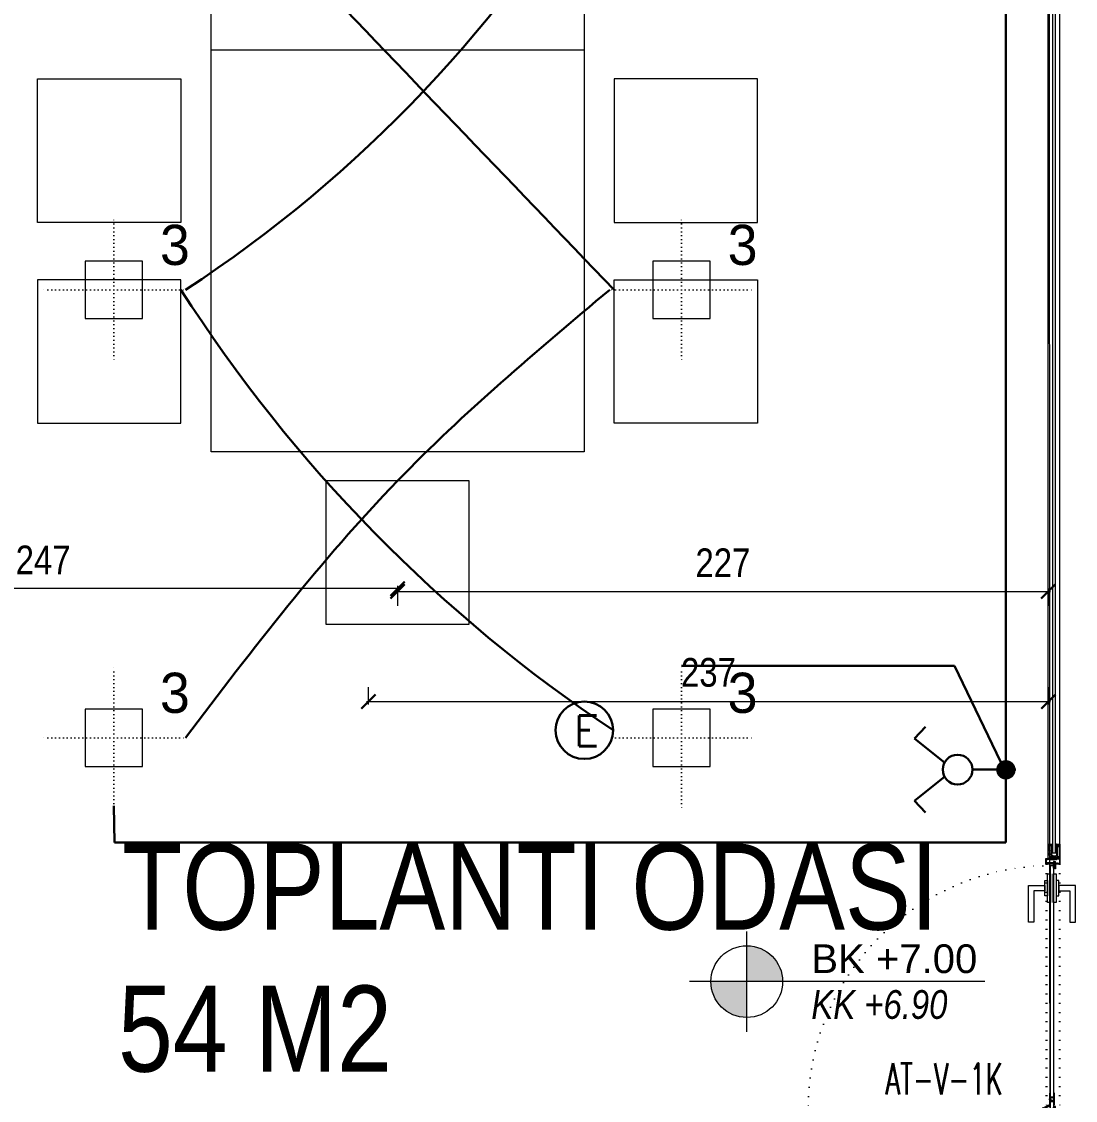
# Model space of a CAD drawing. Extents: x -2012 to 34975, y -1043 to 8321.
# Drawn here: x 16938.9 to 17306.3, y 1801.4 to 2177.5 of the extents above; entities that cross this region are included whole.
import ezdxf
from ezdxf.enums import TextEntityAlignment as Align

# ---------------------------------------------------------------- set-up
doc = ezdxf.new("R2010")
doc.units = 0
doc.header["$LTSCALE"] = 25
doc.header["$PDMODE"] = 1
doc.linetypes.add('DASHDOT', pattern=[1, 0.5, -0.25, 0, -0.25])
doc.linetypes.add('DOT2', pattern=[0.125, 0, -0.125])
doc.layers.get('0').update_dxf_attribs({"color": 9, "lineweight": 9})
doc.layers.get('Defpoints').update_dxf_attribs({"color": 9, "lineweight": 9})
for name, color, linetype, lineweight in [('0 @ 1', 9, 'Continuous', 9), ('05', 9, 'Continuous', 9), ('06C', 9, 'Continuous', 9), ('06D', 9, 'Continuous', 9), ('07K', 9, 'Continuous', 9), ('10', 9, 'Continuous', 9), ('15', 9, 'Continuous', 9), ('20', 9, 'DOT2', 9), ('21', 9, 'Continuous', 9), ('31', 9, 'Continuous', 9), ('E-ACİL AYDINLATMA KİTİ', 7, 'Continuous', 30), ('E-KABLO', 7, 'Continuous', 30), ('E-KOMÜTATÖR ANAHTAR', 7, 'Continuous', 30), ('E-LİNYE', 7, 'Continuous', 30), ('E-YUKARI ÇIKAN HAT', 7, 'Continuous', 30)]:
    doc.layers.add(name, color=color, linetype=linetype, lineweight=lineweight)
doc.styles.add('Arial', font='arial.ttf', dxfattribs={"height": 2.5})
doc.styles.add('E-YAZI', font='txttw.shx')
doc.styles.add('MuuM_TEXT-ITALIC', font='ARIALNI.TTF')
doc.styles.add('MuuM_TEXT-STANDART', font='ARIALN.TTF')
doc.styles.add('TX-TEXT', font='')
doc.styles.get('TX-TEXT').set_extended_font_data('TrSah Futura Lt BT')
doc.dimstyles.new('MuuM_DIM50', dxfattribs={"dimscale": 5, "dimtxt": 2, "dimasz": 1, "dimexe": 1, "dimexo": 1, "dimgap": 1, "dimtad": 1, "dimdec": 1, "dimrnd": 0.5, "dimdsep": 46, "dimtxsty": 'MuuM_TEXT-STANDART', "dimblk": 'ARCHTICK', "dimcen": 0, "dimdle": 0.15, "dimclrd": 256, "dimclre": 256, "dimclrt": 256, "dimadec": 0, "dimazin": 0, "dimtfac": 5, "dimtdec": 1, "dimtix": 1, "dimtmove": 2, "dimatfit": 3, "dimldrblk": 'DOT', "dimfxl": 3, "dimfxlon": 1, "dimtolj": 1, "dimlwd": -1, "dimlwe": -1, "dimarcsym": 0})
pattern_1 = [(225, (-604.72494, -2171.82614), (-0.0883883476, 0.0883883476), []), (135, (-604.72494, -2171.82614), (0.0883883476, 0.0883883476), [])]

# ---------------------------------------------------------------- blocks, each defined once
blk = doc.blocks.new('0_elevationtarget-p-bk')
h = blk.add_hatch(color=254)
h.paths.add_polyline_path([(2.5, 0, 0.414214), (0, 2.5), (0, 0)])
h.paths.add_polyline_path([(0, 0), (-2.5, 0, 0.414214), (0, -2.5)])
blk.add_line((0, -3.5), (0, 3.5))
blk.add_lwpolyline([(16.605, 0), (-4, 0)])
blk.add_circle((0, 0), 2.5)
at = {"style": 'Arial'}
blk.add_attdef('BITMISKOT', text='', height=2, dxfattribs=at).set_placement((4.5, 0), align=Align.BOTTOM_LEFT)
at = {"style": 'MuuM_TEXT-ITALIC'}
blk.add_attdef('FINISHINGFLOORLEVEL', text='', height=2, dxfattribs=at).set_placement((4.5, -0.592), align=Align.TOP_LEFT)
blk = doc.blocks.new('g-kapı kolu-p')
for points in [[(11.85, 8.21), (-0.95, 8.21), (-0.95, 2.41), (0.95, 2.41), (0.95, 6.31), (11.85, 6.31), (11.85, 8.21)], [(11.85, -8.21), (-0.95, -8.21), (-0.95, -2.41), (0.95, -2.41), (0.95, -6.31), (11.85, -6.31), (11.85, -8.21)]]:
    blk.add_lwpolyline(points)
for points in [[(-5, 0.5), (5, 0.5), (5, 1.5), (-5, 1.5)], [(-2.65, 1.5), (2.65, 1.5), (2.65, 2.41), (-2.65, 2.41)], [(-5, -1.5), (5, -1.5), (5, -0.5), (-5, -0.5)], [(-2.65, -1.5), (2.65, -1.5), (2.65, -2.41), (-2.65, -2.41)]]:
    blk.add_lwpolyline(points, close=True)
blk = doc.blocks.new('k-cambölme-kapı-p')
at = {"layer": '10'}
h = blk.add_hatch(dxfattribs=at)
h.set_pattern_fill('NET', color=256, angle=135, style=0)
h.set_pattern_definition([(135, (3753.7029, 560.85184), (-0.0883883476, -0.0883883476), []), (225, (3753.7029, 560.85184), (0.0883883476, -0.0883883476), [])])
h.paths.add_polyline_path([(2.08, -0.06), (2.08, 0.02), (2.07, 0.04), (2.05, 0.07), (2.01, 0.09), (1.98, 0.1), (1.97, 0.1), (1.97, -0.29), (1.94, -0.29), (1.94, -0.43), (1.88, -0.49), (1.67, -0.49), (1.82, -0.29), (1.73, -0.29), (1.53, -0.5), (1.44, -0.5), (1.62, -0.32), (1.62, -0.29), (1.51, -0.29), (1.34, -0.42), (1.32, -0.44), (1.3, -0.48), (1.29, -0.51), (1.26, -0.57), (1.26, -0.31), (1.32, -0.29), (1.23, -0.29), (1.23, -0.53), (1.23, -0.59), (1.24, -0.62), (1.26, -0.64), (3.47, -0.64), (3.47, -0.58), (3.38, -0.35), (3.38, -0.3), (3.42, -0.25), (3.42, -0.2), (3.38, -0.16), (2.73, -0.16), (2.74, -0.2), (2.91, -0.2, -1), (2.91, -0.25)])
h.paths.add_polyline_path([(2.05, -0.18), (2.05, -0.21), (2.08, -0.23), (2.11, -0.24), (2.15, -0.25), (2.95, -0.27), (2.92, -0.29), (2.55, -0.29), (2.54, -0.31), (2.52, -0.33), (2.5, -0.34), (2.48, -0.34), (2.46, -0.34), (2.44, -0.32), (2.42, -0.3), (2.08, -0.3), (1.99, -0.11), (1.99, -0.07), (2.05, -0.07)], flags=16)
h.paths.add_polyline_path([(2.41, -0.34), (2.51, -0.5), (2.08, -0.5), (2.08, -0.34)], flags=16)
h.paths.add_polyline_path([(2.55, -0.33), (2.89, -0.33), (2.94, -0.33), (3.28, -0.34, 0.166992), (3.34, -0.55), (2.72, -0.55), (2.55, -0.36)], flags=16)
h.paths.add_polyline_path([(3.02, -0.22), (3.02, -0.2), (3.33, -0.2, 0.10606), (3.29, -0.33), (3.01, -0.27)], flags=16)
h = blk.add_hatch(dxfattribs=at)
h.set_pattern_fill('NET', color=256, angle=135, style=0)
h.set_pattern_definition([(45, (474.94443, 2280.71206), (0.0883883476, -0.0883883476), []), (315, (474.94443, 2280.71206), (-0.0883883476, -0.0883883476), [])])
h.paths.add_polyline_path([(87.27, -0.16), (87.26, -0.2), (87.09, -0.2, 1), (87.09, -0.25), (87.92, -0.25), (87.92, -0.01), (87.93, 0.03), (87.96, 0.05), (88, 0.07), (88.03, 0.07), (88.03, -0.29), (88.06, -0.29), (88.06, -0.43), (88.12, -0.49), (88.33, -0.49), (88.18, -0.29), (88.27, -0.29), (88.47, -0.5), (88.56, -0.5), (88.38, -0.32), (88.38, -0.29), (88.49, -0.29), (88.66, -0.42), (88.68, -0.44), (88.7, -0.48), (88.71, -0.51), (88.74, -0.57), (88.74, -0.31), (88.68, -0.29), (88.77, -0.29), (88.77, -0.53), (88.77, -0.59), (88.76, -0.62), (88.74, -0.64), (86.53, -0.64), (86.53, -0.58), (86.62, -0.35), (86.62, -0.3), (86.58, -0.25), (86.58, -0.2), (86.62, -0.16)])
h.paths.add_polyline_path([(87.28, -0.55), (87.45, -0.36), (87.45, -0.33), (87.11, -0.33), (87.06, -0.33), (87.03, -0.31), (86.99, -0.27), (86.98, -0.22), (86.98, -0.2), (86.67, -0.2, -0.292264), (86.66, -0.55)], flags=16)
h.paths.add_polyline_path([(87.48, -0.51), (87.59, -0.51), (87.53, -0.43)], flags=16)
h.paths.add_polyline_path([(87.56, -0.4), (87.69, -0.5), (87.92, -0.5), (87.92, -0.34), (87.59, -0.34)], flags=16)
h.paths.add_polyline_path([(87.62, -0.53), (87.71, -0.62), (87.71, -0.53)], flags=16)
at = {"layer": '10', "linetype": 'DASHDOT', "ltscale": 0.05}
for points in [[(1.71, 2.14), (1.71, 4.9)], [(3.22, 3.63), (0.2, 3.63)], [(6.13, 1.44), (6.13, -0.55)]]:
    blk.add_lwpolyline(points, dxfattribs=at)
at = {"layer": '10'}
for points in [[(4.07, 1.27), (2.67, 3.99)], [(1.82, 2.27), (0.16, 2.27), (0.16, 2.03), (0.38, 2.03), (0.38, 1.92), (0.22, 1.92), (0.22, 1.16), (0.35, 1.16), (0.35, -0.41), (0.22, -0.41), (0.22, -1.23), (0.36, -1.23), (0.36, -1.38), (0.16, -1.38), (0.16, -2.24), (1.82, -2.24), (1.82, -1.72), (1.62, -1.72), (1.62, -1.58), (1.82, -1.58), (1.82, -1.37), (1.61, -1.37), (1.61, -1.24), (1.74, -1.24), (1.74, -0.85), (1.06, -0.85), (1.06, -0.13), (1.5, -0.13), (1.5, 1.92), (1.57, 2.03), (1.82, 2.03), (1.82, 2.27)], [(0.69, 3.63), (0.69, 2.44)], [(0.69, 2.27), (0.69, -0.24), (1.06, -0.24)], [(1.06, 2.44), (1.06, 2.86)], [(1.06, -0.13), (1.06, 2.27)], [(1.5, 1.92), (1.06, 1.92)], [(1.17, 1.92), (1.17, -0.13)], [(2.91, -0.25), (2.08, -0.06), (2.08, 0.02), (2.07, 0.04), (2.05, 0.07), (2.01, 0.09), (1.98, 0.1), (1.97, 0.1)], [(3.84, 0.88), (2.63, 3.22)], [(8.14, 0.88), (8.14, 1.27), (4.07, 1.27)], [(5.3, 0.88), (5.3, -0.16)], [(5.5, 1.27), (5.77, 0.97), (5.77, 0.88)], [(5.59, 0.88), (5.59, -0.16)], [(6.76, 1.27), (6.49, 0.97), (6.49, 0.88)], [(6.67, 0.88), (6.67, -0.16)], [(6.96, 0.88), (6.96, -0.16)], [(87.09, -0.25), (87.92, -0.25), (87.92, -0.01), (87.93, 0.03), (87.96, 0.05), (88, 0.07), (88.03, 0.07)], [(88.18, 2.27), (89.84, 2.27), (89.84, 2.03), (89.62, 2.03), (89.62, 1.92), (89.78, 1.92), (89.78, 1.16), (89.65, 1.16), (89.65, -0.41), (89.78, -0.41), (89.78, -1.23), (89.64, -1.23), (89.64, -1.38), (89.84, -1.38), (89.84, -2.24), (88.18, -2.24), (88.18, -1.72), (88.38, -1.72), (88.38, -1.58), (88.18, -1.58), (88.18, -1.37), (88.39, -1.37), (88.39, -1.24), (88.26, -1.24), (88.26, -0.85), (88.94, -0.85), (88.94, -0.13), (88.5, -0.13), (88.5, 1.92), (88.43, 2.03), (88.18, 2.03), (88.18, 2.27)], [(2.05, -0.89), (3.59, -0.89), (3.59, -0.64), (1.23, -0.64), (1.23, -0.29), (1.97, -0.29)], [(1.62, -0.29), (1.62, -0.32), (1.44, -0.5), (1.53, -0.5), (1.73, -0.29)], [(1.82, -0.29), (1.67, -0.49), (1.88, -0.49), (1.94, -0.43), (1.94, -0.29)], [(3.34, -0.55), (2.72, -0.55), (2.55, -0.36), (2.55, -0.33), (2.89, -0.33), (2.94, -0.33)], [(3.28, -0.34), (3.28, -0.34), (2.94, -0.33)], [(3.01, -0.27), (3.02, -0.22), (3.02, -0.2), (3.33, -0.2)], [(3.01, -0.27), (3.29, -0.33), (3.29, -0.33)], [(4.06, -0.16), (4.06, -0.55), (8.14, -0.55)], [(8.14, -0.55), (8.14, -0.16)], [(87.95, -0.89), (86.41, -0.89), (86.41, -0.64), (88.77, -0.64), (88.77, -0.29), (88.03, -0.29)], [(87.59, -0.51), (87.53, -0.43), (87.48, -0.51), (87.59, -0.51)], [(88.18, -0.29), (88.33, -0.49), (88.12, -0.49), (88.06, -0.43), (88.06, -0.29)], [(88.38, -0.29), (88.38, -0.32), (88.56, -0.5), (88.47, -0.5), (88.27, -0.29)]]:
    blk.add_lwpolyline(points, dxfattribs=at)
for points in [[(1.97, -0.29), (1.97, 2.13), (2.05, 2.13), (2.05, 2.28, 0.414214), (1.89, 2.44), (0.08, 2.44, 0.414214), (0, 2.36), (0, -2.36, 0.414214), (0.08, -2.44), (2.05, -2.44), (2.05, -2.25), (2.05, -2.23), (2.05, -2.23), (2.05, -2.23), (2.05, -2.23), (2.05, -2.23), (2.05, -0.89)], [(88.03, -0.29), (88.03, 2.13), (87.95, 2.13), (87.95, 2.28, -0.414214), (88.11, 2.44), (89.92, 2.44, -0.414214), (90, 2.36), (90, -2.36, -0.414214), (89.92, -2.44), (87.95, -2.44), (87.95, -2.25), (87.95, -2.23), (87.95, -2.23), (87.95, -2.23), (87.95, -2.23), (87.95, -2.23), (87.95, -0.89)], [(1.51, -0.29), (1.34, -0.42), (1.32, -0.44), (1.3, -0.48), (1.29, -0.51), (1.26, -0.57), (1.26, -0.31), (1.32, -0.29), (1.23, -0.29), (1.23, -0.53), (1.23, -0.59), (1.24, -0.62), (1.26, -0.64), (3.47, -0.64), (3.47, -0.58), (3.38, -0.35), (3.38, -0.3), (3.42, -0.25), (3.42, -0.2), (3.38, -0.16), (2.73, -0.16), (2.74, -0.2), (2.91, -0.2, -1), (2.91, -0.25, -1)], [(88.49, -0.29), (88.66, -0.42), (88.68, -0.44), (88.7, -0.48), (88.71, -0.51), (88.74, -0.57), (88.74, -0.31), (88.68, -0.29), (88.77, -0.29), (88.77, -0.53), (88.77, -0.59), (88.76, -0.62), (88.74, -0.64), (86.53, -0.64), (86.53, -0.58), (86.62, -0.35), (86.62, -0.3), (86.58, -0.25), (86.58, -0.2), (86.62, -0.16), (87.27, -0.16), (87.26, -0.2), (87.09, -0.2, 1), (87.09, -0.25, 1)], [(86.66, -0.55), (87.28, -0.55), (87.45, -0.36), (87.45, -0.33), (87.11, -0.33), (87.06, -0.33), (87.03, -0.31), (86.99, -0.27), (86.98, -0.22), (86.98, -0.2), (86.67, -0.2, 1)]]:
    blk.add_lwpolyline(points, format="xyb", dxfattribs=at)
for points in [[(1.99, -0.07), (2.05, -0.07), (2.05, -0.18), (2.05, -0.21), (2.08, -0.23), (2.11, -0.24), (2.15, -0.25), (2.95, -0.27), (2.92, -0.29), (2.55, -0.29), (2.54, -0.31), (2.52, -0.33), (2.5, -0.34), (2.48, -0.34), (2.46, -0.34), (2.44, -0.32), (2.42, -0.3), (2.08, -0.3), (1.99, -0.11)], [(2.08, -0.5), (2.08, -0.34), (2.41, -0.34), (2.51, -0.5), (2.51, -0.5)], [(87.92, -0.5), (87.92, -0.34), (87.59, -0.34), (87.56, -0.4), (87.69, -0.5)], [(87.62, -0.53), (87.71, -0.53), (87.71, -0.62)]]:
    blk.add_lwpolyline(points, close=True, dxfattribs=at)
blk.add_circle((1.71, 3.65), 1.02, dxfattribs=at)
for centre, start, end in [((3.6, -0.37), 176.143, 214.0649), ((3.6, -0.37), 148.8979, 173.1144), ((86.4, -0.37), 325.9351, 31.1021)]:
    blk.add_arc(centre, 0.322, start, end, dxfattribs=at)
at = {"layer": '15', "linetype": 'DOT2'}
blk.add_lwpolyline([(2.48, 0.36), (2.48, 85.36)], dxfattribs=at)
at = {"layer": '15'}
blk.add_lwpolyline([(2.58, 0.88), (87.42, 0.88), (87.52, 0.78), (87.52, -0.05), (87.42, -0.16), (2.58, -0.16), (2.58, -0.16), (2.48, -0.05), (2.48, 0.78), (2.58, 0.88)], dxfattribs=at)
at = {"layer": '15', "linetype": 'DOT2'}
blk.add_arc((2.48, 0.36), 85.04, 0, 90, dxfattribs=at)
at = {"layer": '20'}
for p, q in [((87.95, 2.43), (2.05, 2.43)), ((87.95, 2.13), (2.05, 2.13)), ((87.95, -2.23), (2.05, -2.23)), ((87.95, -2.44), (2.05, -2.44))]:
    blk.add_line(p, q, dxfattribs=at)
at = {"layer": '06C', "xscale": -1}
blk.add_blockref('g-kapı kolu-p', (79.64, 0.38), dxfattribs=at)
blk = doc.blocks.new('p-strahle-alüminyumdoğramaprofili')
at = {"layer": '10'}
h = blk.add_hatch(dxfattribs=at)
h.set_pattern_fill('NET', color=256, angle=315, style=0)
h.set_pattern_definition(pattern_1)
h.paths.add_polyline_path([(-4.62, 2.65), (-4.68, 2.65), (-4.72, 2.75), (-4.72, 2.8), (-4.69, 2.8), (-4.69, 2.92), (-4.98, 2.92), (-4.98, 2.8), (-4.95, 2.8), (-4.99, 2.65), (-5.08, 2.66), (-5.25, 2.28), (-5.14, 2.28), (-5.14, 2.33), (-4.98, 2.52, 0.2599), (-4.9, 2.28), (-4.66, 2.28, 0.382682)])
h.paths.add_polyline_path([(-4.86, 2.52), (-4.67, 2.52, -2.16717)], flags=16)
h = blk.add_hatch(dxfattribs=at)
h.set_pattern_fill('NET', color=256, angle=315, style=0)
h.set_pattern_definition(pattern_1)
h.paths.add_polyline_path([(-4.62, 0.88), (-4.68, 0.88), (-4.72, 0.77), (-4.72, 0.73), (-4.69, 0.73), (-4.69, 0.6), (-4.98, 0.6), (-4.98, 0.73), (-4.95, 0.73), (-4.99, 0.88), (-5.08, 0.87), (-5.25, 1.24), (-5.14, 1.24), (-5.14, 1.2), (-4.98, 1.01, -0.2599), (-4.9, 1.24), (-4.66, 1.24, -0.382682)])
h.paths.add_polyline_path([(-4.86, 1), (-4.67, 1, 2.16717)], flags=16)
h = blk.add_hatch(dxfattribs=at)
h.set_pattern_fill('NET', color=256, angle=315, style=0)
h.set_pattern_definition([(225, (-608.45214, -2173.53612), (-0.0883883476, 0.0883883476), []), (135, (-608.45214, -2173.53612), (0.0883883476, 0.0883883476), [])])
h.paths.add_polyline_path([(-3.45, 2.28), (-3.45, 2.57), (-4.49, 2.57), (-4.49, 2.28)])
h = blk.add_hatch(dxfattribs=at)
h.set_pattern_fill('NET', color=256, angle=315, style=0)
h.set_pattern_definition([(225, (-608.45214, -2180.04526), (-0.0883883476, 0.0883883476), []), (135, (-608.45214, -2180.04526), (0.0883883476, 0.0883883476), [])])
h.paths.add_polyline_path([(-3.45, 0.93), (-3.45, 1.24), (-4.49, 1.24), (-4.49, 0.93)])
h = blk.add_hatch(dxfattribs=at)
h.set_pattern_fill('NET', color=256, angle=315, style=0)
h.set_pattern_definition([(225, (-629.50454, -2177.58922), (-0.0883883476, 0.0883883476), []), (135, (-629.50454, -2177.58922), (0.0883883476, 0.0883883476), [])])
h.paths.add_polyline_path([(0, 0.68), (0, 1.75), (-0.18, 1.75), (-0.18, 0.68)])
for points in [[(-5.08, 2.66), (-5.25, 2.28)], [(-5.09, 0.88), (-5.25, 1.24)], [(-4.98, 2.52), (-5.14, 2.33), (-5.14, 2.28)], [(-4.98, 1.01), (-5.14, 1.2), (-5.14, 1.24)], [(-4.92, 3.6), (-4.92, 3.16), (-4.61, 3.16), (-4.61, 2.87), (-4.52, 2.87), (-4.62, 2.65), (-4.68, 2.65), (-4.72, 2.75), (-4.72, 2.8), (-4.69, 2.8), (-4.69, 3.05), (-4.98, 3.05), (-4.98, 2.8), (-4.95, 2.8), (-4.99, 2.65), (-5.08, 2.66), (-5.07, 3.76), (-0.11, 3.76)], [(-4.69, 2.92), (-4.98, 2.92)], [(-4.71, 0.6), (-4.98, 0.6)], [(-2.83, 0.2), (-2.67, 0.2), (-2.67, -0.04), (-4.87, -0.04), (-4.87, 0.19), (-4.57, 0.19), (-4.57, 0.73), (-2.67, 0.73)], [(-4.52, 2.87), (-4.49, 2.87), (-4.49, 2.26)], [(-4.49, 0.93), (-4.49, 0.93), (-4.49, 1.26)], [(-3.45, 2.26), (-3.45, 2.57)], [(-3.45, 1.26), (-3.45, 0.93)], [(-2.08, 0.93), (-2.08, 2.57)], [(-0.18, 0.68), (0, 0.68), (0, 1.75)], [(-0.18, 1.75), (0, 1.75)]]:
    blk.add_lwpolyline(points, dxfattribs=at)
for points in [[(-0.18, 2.74), (-0.18, 2.21), (0, 2.21), (0, 2.08), (-0.18, 2.08), (-0.18, 0.43), (0, 0.43), (0, 0), (-0.12, 0), (-0.12, -0.24), (-5.09, -0.24), (-5.09, 0.88), (-4.98, 0.88), (-4.94, 0.7), (-4.99, 0.7), (-4.99, 0.33), (-4.71, 0.33), (-4.71, 0.88), (-4.56, 0.88), (-4.52, 0.93), (-1.28, 0.93), (-1.2, 1.22), (-0.9, 1.22), (-0.9, 0.62), (-0.58, 0.62), (-0.58, 2.74)], [(-2.03, 0.78), (-1.35, 0.78), (-1.35, 0.08), (-1.28, 0.04), (-1.28, -0.04), (-2.09, -0.04), (-2.09, 0.1), (-2.03, 0.15)]]:
    blk.add_lwpolyline(points, close=True, dxfattribs=at)
for points in [[(-0.57, 3.26), (-0.57, 3.62), (-4.89, 3.62), (-4.89, 3.65, 0.561743), (-4.97, 3.66, 0.595966), (-4.92, 3.6, -2.204878)], [(-4.67, 2.52), (-4.86, 2.52, 1)], [(-4.67, 1), (-4.86, 1, -1)], [(-4.61, 2.87), (-4.49, 3.45, -0.833203), (-4.18, 3.44, -0.447088)], [(-4.49, 2.57), (-1.23, 2.57, -0.414214), (-0.9, 2.25), (-0.9, 1.22)], [(-4.18, 3.44), (-4.18, 2.99, 0.414214), (-4.07, 2.89), (-0.82, 2.89), (-0.82, 3.62)], [(-2.67, 0.73), (-2.67, 0.32), (-2.83, 0.32, 1), (-2.83, 0.2, -1)], [(-0.11, 3.76), (-0.11, 3.62), (-0.45, 3.62), (-0.45, 3.14, -1), (-0.66, 3.14)], [(-0.66, 3.14, -0.305404), (-0.57, 3.26, -5.773092)]]:
    blk.add_lwpolyline(points, format="xyb", dxfattribs=at)
for centre, radius, start, end in [((-4.73, 2.47), 0.253, 168.6676, 234.1258), ((-4.73, 1.06), 0.253, 125.8742, 191.3324), ((-4.77, 2.44), 0.125, 139.5402, 40.4598), ((-4.77, 1.08), 0.125, 319.5402, 220.4598), ((-4.84, 2.48), 0.273, 305.9738, 36.4289), ((-4.84, 1.04), 0.273, 323.5711, 54.0262)]:
    blk.add_arc(centre, radius, start, end, dxfattribs=at)
blk = doc.blocks.new('_ArchTick')
at = {"color": 0, "linetype": 'ByBlock', "const_width": 0.15}
blk.add_lwpolyline([(-0.5, -0.5), (0.5, 0.5)], dxfattribs=at)
blk = doc.blocks.new('*D691')
at = {"transparency": 16777216}
for p, q in [((17059.85, 1939.48), (17059.85, 1945.48)), ((17296.85, 1939.48), (17296.85, 1945.48)), ((17059.1, 1940.48), (17297.6, 1940.48))]:
    blk.add_line(p, q, dxfattribs=at)
at = {"layer": 'Defpoints', "color": 0, "transparency": 16777216}
for p in [(17296.85, 1940.48), (17059.85, 1376.04), (17296.85, 1376.04)]:
    blk.add_point(p, dxfattribs=at)
at = {"transparency": 16777216, "xscale": 5, "yscale": 5, "zscale": 5, "rotation": 180}
blk.add_blockref('_ArchTick', (17059.85, 1940.48), dxfattribs=at)
at = {"transparency": 16777216, "xscale": 5, "yscale": 5, "zscale": 5}
blk.add_blockref('_ArchTick', (17296.85, 1940.48), dxfattribs=at)
at = {"transparency": 16777216, "insert": (17178.35, 1950.59), "char_height": 10, "attachment_point": 5, "style": 'MuuM_TEXT-STANDART'}
blk.add_mtext('\\A1;237', dxfattribs=at)
blk = doc.blocks.new('_Dot')
at = {"color": 0, "linetype": 'ByBlock', "lineweight": -2}
blk.add_line((-0.5, 0), (-1, 0), dxfattribs=at)
at = {"color": 0, "linetype": 'ByBlock', "const_width": 0.5}
blk.add_lwpolyline([(-0.25, 0, 1), (0.25, 0, 1)], format="xyb", close=True, dxfattribs=at)
blk = doc.blocks.new('*D693')
at = {"transparency": 16777216}
for p, q in [((17069.22, 1978.83), (17297.56, 1978.83)), ((17069.97, 1979.83), (17069.97, 1973.83)), ((17296.81, 1979.83), (17296.81, 1973.83))]:
    blk.add_line(p, q, dxfattribs=at)
at = {"layer": 'Defpoints', "color": 0, "transparency": 16777216}
for p in [(17069.97, 2027.5), (17296.81, 2027.5), (17296.81, 1978.83)]:
    blk.add_point(p, dxfattribs=at)
at = {"transparency": 16777216, "xscale": 5, "yscale": 5, "zscale": 5, "rotation": 180}
blk.add_blockref('_ArchTick', (17069.97, 1978.83), dxfattribs=at)
at = {"transparency": 16777216, "xscale": 5, "yscale": 5, "zscale": 5}
blk.add_blockref('_ArchTick', (17296.81, 1978.83), dxfattribs=at)
at = {"transparency": 16777216, "insert": (17183.39, 1988.85), "char_height": 10, "attachment_point": 5, "style": 'MuuM_TEXT-STANDART'}
blk.add_mtext('\\A1;227', dxfattribs=at)
blk = doc.blocks.new('*D694')
at = {"transparency": 16777216}
for p, q in [((17070.72, 1979.83), (16822.09, 1979.83)), ((16822.84, 1980.83), (16822.84, 1974.83)), ((17069.97, 1980.83), (17069.97, 1974.83))]:
    blk.add_line(p, q, dxfattribs=at)
at = {"layer": 'Defpoints', "color": 0, "transparency": 16777216}
for p in [(17069.97, 2027.5), (16822.84, 2025.5), (16822.84, 1979.83)]:
    blk.add_point(p, dxfattribs=at)
at = {"transparency": 16777216, "xscale": 5, "yscale": 5, "zscale": 5, "rotation": 180}
blk.add_blockref('_ArchTick', (16822.84, 1979.83), dxfattribs=at)
at = {"transparency": 16777216, "xscale": 5, "yscale": 5, "zscale": 5}
blk.add_blockref('_ArchTick', (17069.97, 1979.83), dxfattribs=at)
at = {"transparency": 16777216, "insert": (16946.4, 1989.85), "char_height": 10, "attachment_point": 5, "style": 'MuuM_TEXT-STANDART'}
blk.add_mtext('\\A1;247', dxfattribs=at)
blk = doc.blocks.new('p-bur-vw- aydınlatma 3')
at = {"linetype": 'DOT2', "ltscale": 0.4}
for q in [(0, 25), (-25, 0), (0, -25), (25, 0)]:
    blk.add_line((0, 0), q, dxfattribs=at)
at = {"linetype": 'ByBlock'}
blk.add_lwpolyline([(0, 10), (-10, 10), (-10, -10), (10, -10), (10, 10), (0, 10)], dxfattribs=at)
at = {"insert": (16.13, 22.65), "char_height": 14, "width": 14.596, "attachment_point": 1, "style": 'TX-TEXT'}
blk.add_mtext('3', dxfattribs=at)
blk = doc.blocks.new('100_ACİL AYDINLATMA KİTİ')
at = {"layer": 'E-ACİL AYDINLATMA KİTİ', "color": 3}
blk.add_circle((0, 0), 1.251, dxfattribs=at)
at = {"layer": 'E-ACİL AYDINLATMA KİTİ', "color": 3, "style": 'E-YAZI'}
blk.add_text('E', height=1.34, dxfattribs=at).set_placement((-0.448, -0.694))
blk = doc.blocks.new('100_KOMÜTATÖR ANAHTAR')
at = {"layer": 'E-KOMÜTATÖR ANAHTAR', "color": 4}
for p, q in [((-1.695, 5.522), (-2.326, 4.922)), ((-0.372, 3.863), (-1.695, 5.522)), ((0.372, 3.863), (1.695, 5.522)), ((1.695, 5.522), (2.326, 4.922)), ((0, 2.353), (0, 0))]:
    blk.add_line(p, q, dxfattribs=at)
blk.add_circle((0, 3.163), 0.81, dxfattribs=at)

msp = doc.modelspace()

# ---------------------------------------------------------------- linework, layer by layer
msp.add_lwpolyline([(16822.84, 2869.5), (17296.81, 2869.24), (17297.31, 1720.48), (16885.04, 1720.5), (16885.04, 1794.5), (16820.84, 1794.5), (16820.84, 2410.5), (16882.84, 2410.5), (16882.84, 2494.5), (16822.84, 2494.5), (16822.84, 2869.5)])
at = {"layer": '05'}
for p, q in [((17004.97, 2167.5), (17004.97, 2307.5)), ((17004.97, 2167.5), (17004.97, 2307.5)), ((17134.97, 2307.5), (17134.97, 2167.5)), ((17134.97, 2307.5), (17134.97, 2167.5)), ((17134.97, 2167.5), (17004.97, 2167.5)), ((17134.97, 2167.5), (17004.97, 2167.5)), ((17004.97, 2027.5), (17004.97, 2167.5)), ((17004.97, 2027.5), (17004.97, 2167.5)), ((17134.97, 2167.5), (17134.97, 2027.5)), ((17134.97, 2167.5), (17134.97, 2027.5)), ((17134.97, 2027.5), (17004.97, 2027.5)), ((17134.97, 2027.5), (17004.97, 2027.5))]:
    msp.add_line(p, q, dxfattribs=at)
for points in [[(16994.47, 2157.5), (16994.47, 2107.5), (16944.47, 2107.5), (16944.47, 2157.5)], [(16994.47, 2157.5), (16994.47, 2107.5), (16944.47, 2107.5), (16944.47, 2157.5)], [(17145.47, 2157.5), (17145.47, 2107.5), (17195.47, 2107.5), (17195.47, 2157.5)], [(17145.47, 2157.5), (17145.47, 2107.5), (17195.47, 2107.5), (17195.47, 2157.5)], [(16994.47, 2037.5), (16994.47, 2087.5), (16944.47, 2087.5), (16944.47, 2037.5)], [(16994.47, 2037.5), (16994.47, 2087.5), (16944.47, 2087.5), (16944.47, 2037.5)], [(17145.47, 2037.5), (17145.47, 2087.5), (17195.47, 2087.5), (17195.47, 2037.5)], [(17145.47, 2037.5), (17145.47, 2087.5), (17195.47, 2087.5), (17195.47, 2037.5)], [(17094.97, 2017.43), (17044.97, 2017.43), (17044.97, 1967.43), (17094.97, 1967.43)], [(17094.97, 2017.43), (17044.97, 2017.43), (17044.97, 1967.43), (17094.97, 1967.43)]]:
    msp.add_lwpolyline(points, close=True, dxfattribs=at)
at = {"layer": '06D'}
for points in [[(17296.81, 1890.76), (17296.81, 2864.27)], [(17300.81, 1890.76), (17300.81, 2864.29)]]:
    msp.add_lwpolyline(points, dxfattribs=at)
at = {"layer": '15'}
for points in [[(17298.31, 2867.28), (17298.31, 1887.77)], [(17299.31, 1887.77), (17299.31, 2867.28)]]:
    msp.add_lwpolyline(points, dxfattribs=at)
at = {"layer": 'E-KABLO', "color": 6}
for p, q in [((17282.04, 2849.18), (17282.04, 1891.33)), ((17168.92, 1952.88), (17264.11, 1952.88)), ((17281.68, 1916.4), (17264.11, 1952.88)), ((16971.24, 1891.33), (16971.02, 1904.1)), ((17282.04, 1891.33), (16971.24, 1891.33))]:
    msp.add_line(p, q, dxfattribs=at)
for centre, radius, start, end in [((16742.64, 2472.15), 463.53, 303.1366, 329.9639), ((17435.88, 2366.38), 524, 212.6075, 236.2923)]:
    msp.add_arc(centre, radius, start, end, dxfattribs=at)
for points in [[(17145.47, 2084.01), (17034.67, 2199.59), (16996.02, 2240.13)], [(16996.02, 1927.88), (17069.97, 2017.43), (17143.92, 2084.01)]]:
    msp.add_spline(points, degree=3, dxfattribs=at)
at = {"layer": 'E-YUKARI ÇIKAN HAT', "color": 4, "linetype": 'Continuous', "const_width": 3.38}
msp.add_lwpolyline([(17280.35, 1916.68, 1), (17283.72, 1916.68, 1)], format="xyb", close=True, dxfattribs=at)

# ---------------------------------------------------------------- block references
at = {"layer": '0 @ 1', "linetype": 'Continuous', "rotation": 270}
msp.add_blockref('p-strahle-alüminyumdoğramaprofili', (17297.05, 1885.68), dxfattribs=at)
at = {"layer": '07K', "rotation": 90}
msp.add_blockref('k-cambölme-kapı-p', (17298.45, 1795.79), dxfattribs=at)
at = {"layer": '21', "xscale": 5, "yscale": 5, "zscale": 5}
msp.add_blockref('0_elevationtarget-p-bk', (17191.71, 1842.84), dxfattribs=at).add_auto_attribs({'BITMISKOT': 'BK +7.00', 'FINISHINGFLOORLEVEL': 'KK +6.90'})
at = {"layer": '31', "linetype": 'ByBlock'}
for p in [(16971.02, 2084.01), (17168.92, 2084.01), (16971.02, 1927.88), (17168.92, 1927.88)]:
    msp.add_blockref('p-bur-vw- aydınlatma 3', p, dxfattribs=at)
at = {"layer": 'E-ACİL AYDINLATMA KİTİ', "xscale": 8, "yscale": 8, "zscale": 8}
msp.add_blockref('100_ACİL AYDINLATMA KİTİ', (17135.07, 1930.47), dxfattribs=at)
at = {"layer": 'E-KOMÜTATÖR ANAHTAR', "xscale": 6.4, "yscale": 6.4, "zscale": 6.4, "rotation": 89.99999998404722}
msp.add_blockref('100_KOMÜTATÖR ANAHTAR', (17285.46, 1916.74), dxfattribs=at)

# ---------------------------------------------------------------- texts
at = {"style": 'MuuM_TEXT-STANDART'}
for s, p in [('TOPLANTI ODASI', (16973.9, 1860.97)), ('54 M2', (16972.52, 1811.47))]:
    msp.add_text(s, height=30, dxfattribs=at).set_placement(p)
at = {"layer": 'E-LİNYE', "color": 3, "linetype": 'Continuous', "style": 'E-YAZI', "width": 0.6}
msp.add_text('AT-V-1K', height=10.938, dxfattribs=at).set_placement((17260.45, 1808.94), align=Align.MIDDLE_CENTER)

# ---------------------------------------------------------------- dimensions: what is measured, and where the dimension line sits
for base, p1, p2, picture, middle in [((16822.84, 1979.83), (17069.97, 2027.5), (16822.84, 2025.5), '*D694', (16946.4, 1989.85)), ((17296.81, 1978.83), (17069.97, 2027.5), (17296.81, 2027.5), '*D693', (17183.39, 1988.85)), ((17296.85, 1940.48), (17059.85, 1376.04), (17296.85, 1376.04), '*D691', (17178.35, 1950.59))]:
    dim = msp.add_linear_dim(base=base, p1=p1, p2=p2, dimstyle='MuuM_DIM50', override={"dimfxl": 0.2})
    dim.commit()
    dim.dimension.update_dxf_attribs({"geometry": picture, "text_midpoint": middle})

doc.saveas('drawing.dxf')
